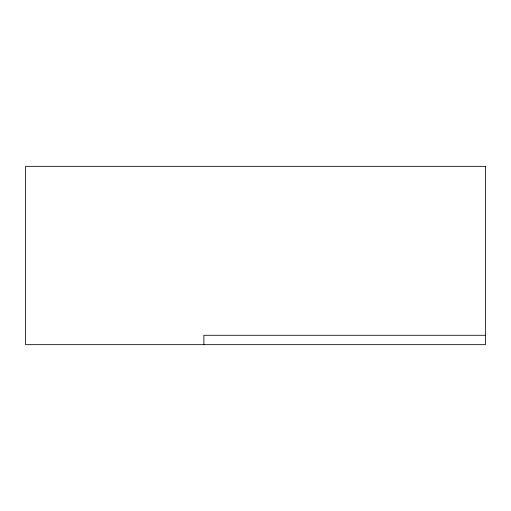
<?xml version="1.0" encoding="UTF-8"?>
<svg xmlns="http://www.w3.org/2000/svg" width="511" height="511" viewBox="0 0 511 511"><rect width="100%" height="100%" fill="white"/><g stroke="black" fill="none" stroke-linecap="round" stroke-linejoin="round"><path stroke-width="0.77" d="M485.45 335.28L203.876 335.28L203.876 344.663M485.45 166.337L25.55 166.337L25.55 344.663L485.45 344.663L485.45 166.337"/></g></svg>
